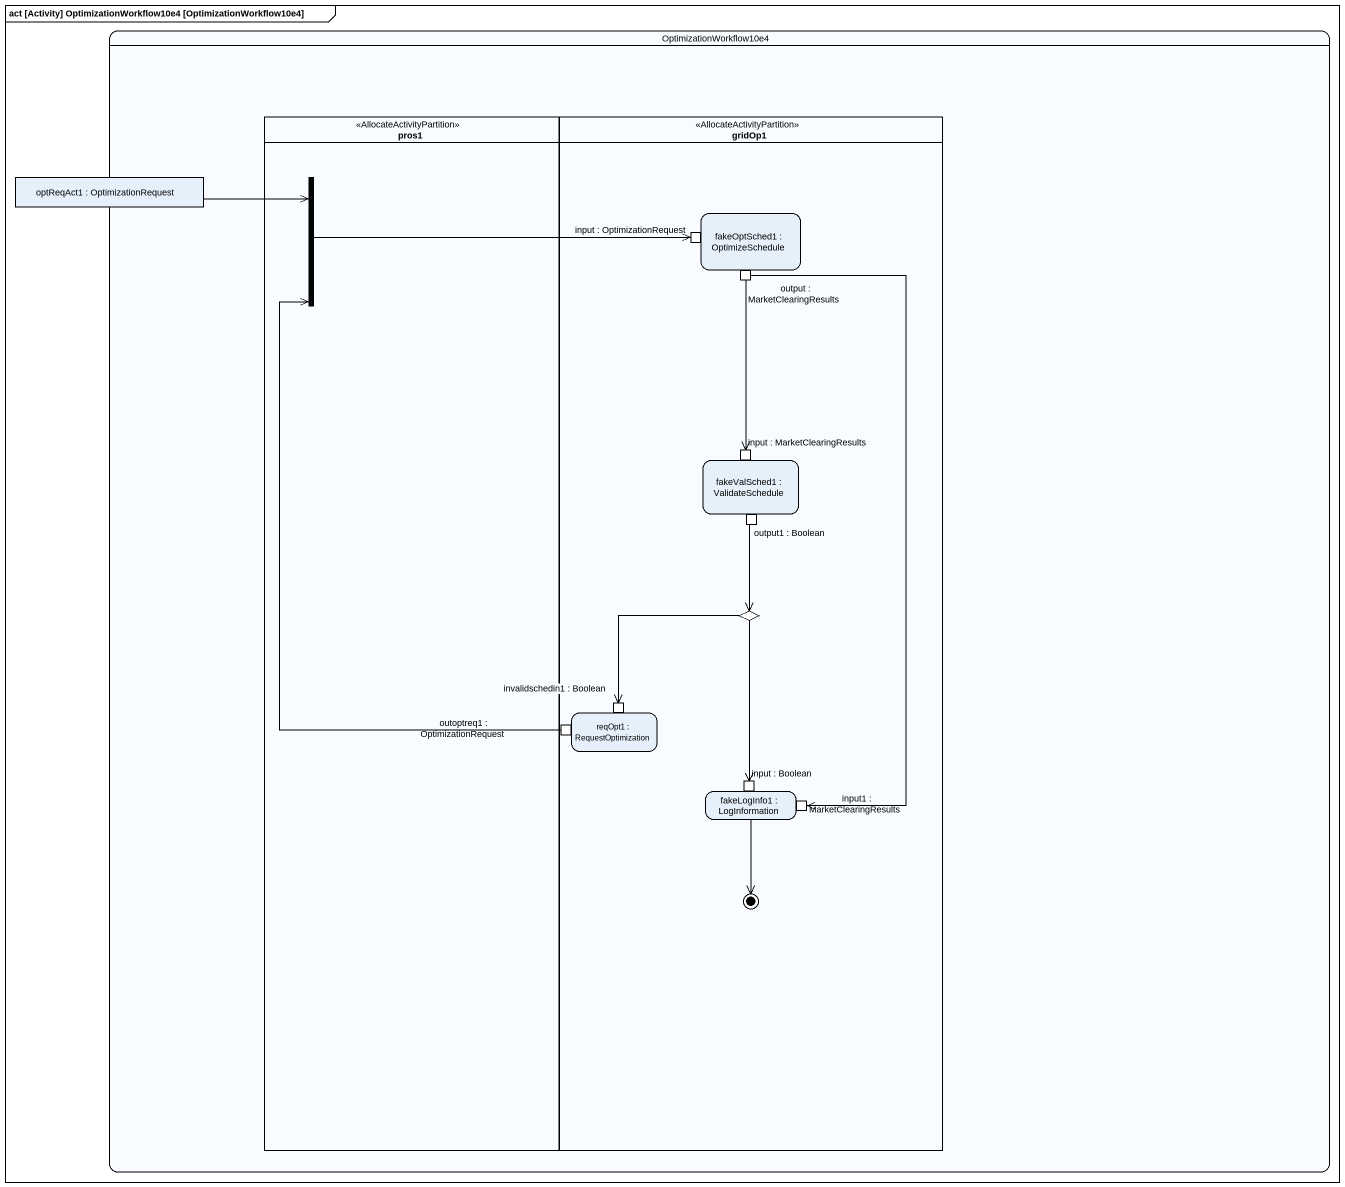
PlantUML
@startuml
mainframe act [Activity] OptimizationWorkflow10e4 [OptimizationWorkflow10e4]
hide empty description
state OptimizationWorkflow10e4 {
  state pros1 <<AllocateActivityPartition>> {
    state fork1 <<join>>
  }
  state gridOp1 <<AllocateActivityPartition>> {
    state "fakeOptSched1 : OptimizeSchedule" as fakeOptSched1 {
      state "input : OptimizationRequest" as input_OptimizationRequest <<inputPin>>
      state "output : MarketClearingResults" as output_MarketClearingResults <<outputPin>>
    }
    state "fakeValSched1 : ValidateSchedule" as fakeValSched1 {
      state "input : MarketClearingResults" as input_MarketClearingResults <<inputPin>>
      state "output1 : Boolean" as output1_Boolean <<outputPin>>
    }
    state choice1 <<choice>>
    state "reqOpt1 : RequestOptimization" as reqOpt1 {
      state "invalidschedin1 : Boolean" as invalidschedin1_Boolean <<inputPin>>
      state "outoptreq1 : OptimizationRequest" as outoptreq1 <<outputPin>>
    }
    state "fakeLogInfo1 : LogInformation" as fakeLogInfo1 {
      state "input : Boolean" as input_Boolean <<inputPin>>
      state "input1 : MarketClearingResults" as input1_MarketClearingResults <<inputPin>>
    }
    fakeLogInfo1 --> [*]
  }
  state "optReqAct1 : OptimizationRequest" as optReqAct1 <<object>>
}
optReqAct1 -right-> fork1
fork1 -right-> input_OptimizationRequest
output_MarketClearingResults --> input_MarketClearingResults
output_MarketClearingResults --> input1_MarketClearingResults
output1_Boolean --> choice1
choice1 --> invalidschedin1_Boolean
choice1 --> input_Boolean
outoptreq1 -up-> fork1
@enduml
